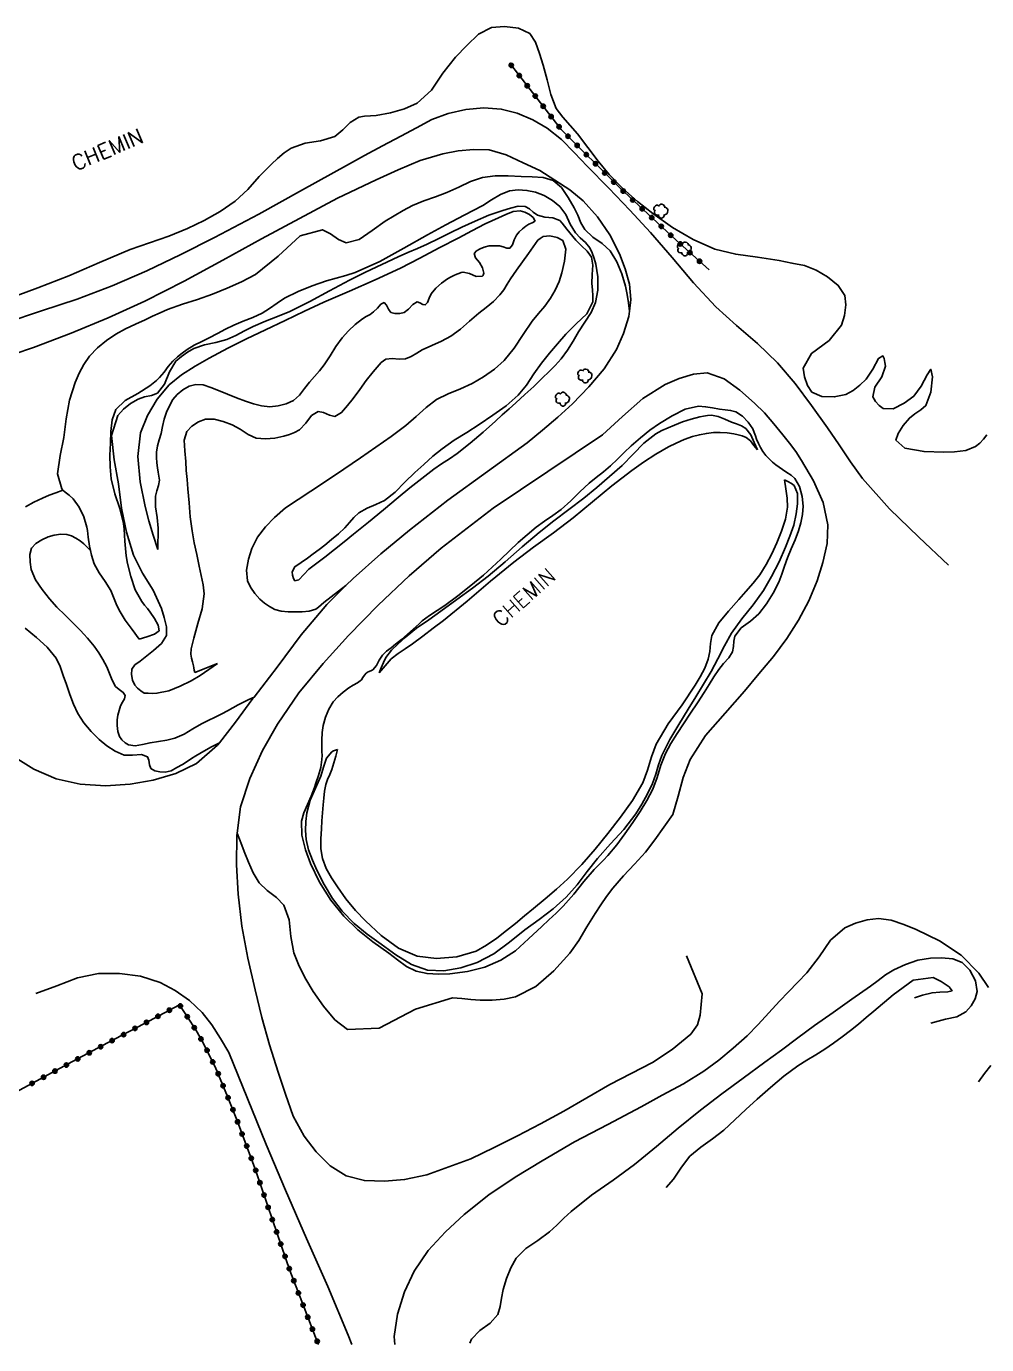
# Model space of a CAD drawing. Header units: millimetres. Extents: x 108169 to 108836, y 128000 to 129000.
# Drawn here: x 108536.5 to 108647.5, y 128000 to 128152.5 of the extents above; entities that cross this region are included whole.
import ezdxf

# ---------------------------------------------------------------- set-up
doc = ezdxf.new("R2010")
doc.units = ezdxf.units.MM
doc.layers.get('0').update_dxf_attribs({"linetype": 'CONTINUOUS'})
for name, color, linetype in [('W0071', 7, 'CONTINUOUS'), ('W0211', 2, 'CONTINUOUS'), ('W0214', 2, 'CONTINUOUS'), ('W0300', 7, 'CONTINUOUS'), ('W0323', 7, 'CONTINUOUS'), ('W0515', 5, 'CONTINUOUS'), ('W0989', 7, 'CONTINUOUS')]:
    doc.layers.add(name, color=color, linetype=linetype)
doc.styles.get("Standard").update_dxf_attribs({"font": 'romans.shx', "width": 0.85})

# ---------------------------------------------------------------- blocks, each defined once
blk = doc.blocks.new('T300')
for p, q in [((-0.8, 0.51), (-0.86, 0.34)), ((-0.86, 0.34), (-0.86, 0.17)), ((-0.86, 0.17), (-0.74, 0.06)), ((-0.69, 0.63), (-0.8, 0.51)), ((-0.8, -0.06), (-0.74, 0.06)), ((-0.74, 0.06), (-0.69, 0.11)), ((-0.57, 0.69), (-0.69, 0.63)), ((-0.46, 0.69), (-0.57, 0.69)), ((-0.29, 0.63), (-0.46, 0.69)), ((-0.29, 0.63), (-0.17, 0.74)), ((-0.23, 0.57), (-0.29, 0.63)), ((-0.17, 0.74), (-0.06, 0.8)), ((-0.06, 0.8), (0.06, 0.8)), ((0.06, 0.8), (0.23, 0.74)), ((0.23, 0.74), (0.34, 0.63)), ((0.34, 0.63), (0.4, 0.51)), ((0.46, 0.46), (0.34, 0.46)), ((0.4, 0.51), (0.4, 0.46)), ((0.57, 0.4), (0.46, 0.46)), ((0.57, 0.4), (0.69, 0.29)), ((0.69, 0.29), (0.74, 0.17)), ((0.74, 0.06), (0.69, -0.17)), ((0.74, 0.17), (0.74, 0.06)), ((-0.8, -0.17), (-0.8, -0.06)), ((-0.8, -0.23), (-0.8, -0.17)), ((-0.74, -0.34), (-0.8, -0.23)), ((-0.69, -0.4), (-0.74, -0.34)), ((-0.51, -0.46), (-0.69, -0.4)), ((-0.4, -0.46), (-0.51, -0.46)), ((-0.4, -0.46), (-0.34, -0.46)), ((-0.34, -0.46), (-0.34, -0.4)), ((-0.34, -0.51), (-0.34, -0.46)), ((-0.29, -0.63), (-0.34, -0.51)), ((-0.17, -0.74), (-0.29, -0.63)), ((-0.06, -0.8), (-0.17, -0.74)), ((0.06, -0.8), (-0.06, -0.8)), ((0.17, -0.74), (0.06, -0.8)), ((0.23, -0.69), (0.17, -0.74)), ((0.29, -0.46), (0.23, -0.46)), ((0.29, -0.63), (0.23, -0.69)), ((0.46, -0.4), (0.29, -0.46)), ((0.34, -0.51), (0.29, -0.63)), ((0.34, -0.51), (0.34, -0.46)), ((0.57, -0.34), (0.46, -0.4)), ((0.63, -0.29), (0.57, -0.34)), ((0.69, -0.17), (0.63, -0.29))]:
    blk.add_line(p, q)
blk = doc.blocks.new('t323o')
at = {"color": 0, "linetype": 'Continuous'}
for radius in [0.25, 0.15]:
    blk.add_circle((0, 0), radius, dxfattribs=at)

msp = doc.modelspace()

# ---------------------------------------------------------------- linework, layer by layer
at = {"layer": 'W0071'}
for points in [[(108534.09, 128118.19), (108538.21, 128119.56), (108542.34, 128120.93), (108546.4, 128122.45), (108550.4, 128124.19), (108554.33, 128126.08), (108558.22, 128128.04), (108563.35, 128130.75), (108568.43, 128133.57), (108573.51, 128136.38), (108575.59, 128137.51), (108577.68, 128138.64), (108579.77, 128139.77), (108581.58, 128140.73), (108583.39, 128141.68), (108585.27, 128142.4), (108587.29, 128142.84), (108589.37, 128143.04), (108591.4, 128142.9), (108593.24, 128142.42), (108595.04, 128141.65), (108596.71, 128140.7), (108598.36, 128139.38), (108599.86, 128137.84), (108601.34, 128136.28), (108603.83, 128133.77), (108606.27, 128131.22), (108608.67, 128128.63), (108611.18, 128125.74), (108613.64, 128122.82), (108616.22, 128120.01), (108618.59, 128117.85), (108621.04, 128115.77), (108623.35, 128113.56), (108625.39, 128111.15), (108627.29, 128108.62), (108629.14, 128106.04), (108630.48, 128104.08), (108631.79, 128102.1), (108633.18, 128100.17), (108636.3, 128096.67), (108639.71, 128093.4), (108643.11, 128090.14)], [(108535.04, 128114.54), (108537.29, 128115.31), (108541.64, 128116.97), (108545.95, 128118.77), (108550.19, 128120.7), (108554.73, 128122.99), (108559.21, 128125.44), (108563.68, 128127.89), (108568.07, 128130.23), (108572.46, 128132.58), (108576.94, 128134.72), (108579.47, 128135.87), (108582.03, 128136.96), (108584.66, 128137.74), (108586.43, 128138.06), (108588.23, 128138.24), (108590, 128138.18), (108591.98, 128137.61), (108593.92, 128136.7), (108595.85, 128135.78)], [(108595.85, 128135.78), (108597.59, 128134.66), (108599.32, 128133.55), (108600.89, 128132.27), (108602.55, 128130.43), (108603.97, 128128.36), (108605.09, 128126.15), (108605.74, 128124.44), (108606.22, 128122.66), (108606.4, 128120.88), (108606.23, 128119.51), (108606.16, 128118.91), (108605.54, 128116.95), (108604.73, 128115.1), (108603.31, 128112.84), (108601.54, 128110.77), (108599.63, 128108.82), (108597.94, 128107.25), (108596.16, 128105.76), (108594.38, 128104.28)], [(108611.25, 128061.3), (108611.85, 128063.45), (108612.45, 128065.61), (108613.24, 128067.66), (108615.04, 128070.46), (108617.28, 128073.02), (108619.53, 128075.57), (108621.21, 128077.57), (108622.9, 128079.57), (108624.44, 128081.66), (108625.77, 128083.8), (108626.97, 128086.03), (108627.92, 128088.35), (108628.59, 128090.47), (108629.08, 128092.65), (108629.19, 128094.8), (108628.64, 128097.38), (108627.52, 128099.9), (108626.14, 128102.27), (108625.46, 128103.28), (108624.73, 128104.27), (108623.98, 128105.23), (108622.94, 128106.51), (108621.86, 128107.76), (108620.7, 128108.9), (108619.01, 128110.39), (108617.17, 128111.71), (108615.23, 128112.38), (108613.62, 128112.25), (108611.96, 128111.72), (108610.36, 128111.05), (108607.78, 128109.43), (108605.44, 128107.33), (108603.1, 128105.23)], [(108603.1, 128105.23), (108596.79, 128100.98), (108590.48, 128096.73), (108584.45, 128092.13), (108580.74, 128088.91), (108577.16, 128085.54), (108573.74, 128082.01), (108570.79, 128078.76), (108567.98, 128075.37), (108565.53, 128071.76), (108563.8, 128068.7), (108562.31, 128065.49), (108561.26, 128062.19), (108560.85, 128059.16), (108560.81, 128058.88), (108560.78, 128055.49), (108560.96, 128052.1), (108561.39, 128048.38), (108562.09, 128044.69), (108562.92, 128041.02), (108563.7, 128037.83), (108564.58, 128034.66), (108565.58, 128031.53), (108566.43, 128028.96), (108567.35, 128026.41), (108568.62, 128024.1), (108570.01, 128022.31), (108571.63, 128020.68), (108573.45, 128019.51), (108575.58, 128018.97), (108577.91, 128018.9), (108580.22, 128019.09), (108582.8, 128019.65), (108585.35, 128020.56), (108587.9, 128021.47)], [(108594.38, 128104.28), (108589.8, 128100.97), (108585.23, 128097.67), (108580.78, 128094.2), (108577.48, 128091.45), (108574.26, 128088.62), (108573.42, 128087.79), (108571.21, 128085.61), (108568.25, 128082.09), (108565.49, 128078.37), (108562.81, 128074.9), (108562.67, 128074.71), (108560.65, 128072.01), (108558.8, 128069.62), (108558.59, 128069.35), (108556.17, 128067.23), (108553.78, 128066.07), (108551.15, 128065.28), (108548.48, 128064.82), (108545.61, 128064.64), (108542.7, 128064.83), (108539.92, 128065.45), (108537.33, 128066.57), (108534.88, 128068.11)], [(108647.76, 128041.31), (108646.62, 128042.97), (108644.58, 128045.03), (108642.07, 128046.7), (108639.39, 128048), (108637.97, 128048.59), (108636.51, 128049.08), (108635.05, 128049.29), (108633.71, 128049.14), (108632.37, 128048.75), (108631.14, 128048.2), (108629.49, 128046.77), (108628.15, 128044.87), (108626.76, 128043.01), (108625.71, 128041.91), (108624.64, 128040.82), (108623.58, 128039.73), (108622.34, 128038.38), (108621.11, 128037.02), (108619.84, 128035.72), (108618.24, 128034.28), (108616.57, 128032.91), (108614.84, 128031.64), (108612.49, 128030.16), (108610.03, 128028.84), (108607.57, 128027.52), (108603.74, 128025.47), (108599.89, 128023.44), (108596.13, 128021.27), (108593.01, 128019.35), (108589.95, 128017.33), (108587.1, 128015.06), (108584.96, 128013.04), (108582.96, 128010.87), (108581.34, 128008.49), (108580.21, 128006.09), (108579.39, 128003.52), (108579.01, 128000.94), (108579.11, 128000)], [(108587.9, 128021.47), (108590.58, 128022.8), (108593.27, 128024.14), (108595.93, 128025.52), (108598.62, 128027.01), (108601.29, 128028.55), (108603.97, 128030.09), (108606.43, 128031.36), (108608.9, 128032.63), (108611.17, 128034.15), (108612.26, 128035.01), (108613.31, 128035.92), (108614.09, 128036.97), (108614.41, 128038.1), (108614.53, 128039.34), (108614.64, 128040.58), (108612.83, 128044.95)], [(108574.1, 128000), (108573.68, 128001.11), (108571.33, 128006.72), (108568.86, 128012.27), (108566.43, 128017.85), (108564.23, 128023.15), (108562.06, 128028.47), (108559.89, 128033.8), (108558.91, 128035.39), (108557.93, 128036.98), (108556.79, 128038.43), (108555.33, 128039.79), (108553.69, 128040.97), (108551.95, 128041.9), (108549.67, 128042.61), (108547.23, 128042.94), (108544.82, 128042.92), (108542.39, 128042.41), (108539.99, 128041.51), (108537.59, 128040.62)], [(108646.6, 128030.39), (108647.31, 128031.35), (108648.01, 128032.3)]]:
    msp.add_lwpolyline(points, dxfattribs=at)
at = {"layer": 'W0211'}
for points in [[(108549.54, 128081.59), (108550.42, 128081.87), (108551.31, 128082.15), (108551.82, 128082.57), (108551.73, 128083.21), (108551.29, 128083.98), (108550.79, 128084.71), (108550.48, 128085.12), (108550.14, 128085.52), (108549.82, 128085.93), (108549.07, 128087.31), (108548.54, 128088.82), (108548.16, 128090.36), (108548.03, 128091.21), (108547.94, 128092.08), (108547.87, 128092.94), (108547.81, 128093.62), (108547.77, 128094.3), (108547.7, 128094.98), (108547.28, 128096.71), (108546.7, 128098.41), (108546.28, 128100.14), (108546.16, 128101.51), (108546.13, 128102.88), (108546.19, 128104.25), (108546.26, 128105.61), (108546.4, 128106.97), (108546.82, 128108.16), (108547.9, 128109.2), (108549.37, 128110), (108550.77, 128110.88), (108551.15, 128111.19), (108551.52, 128111.51), (108551.87, 128111.85), (108552.4, 128112.47), (108552.89, 128113.13), (108553.41, 128113.74), (108553.94, 128114.23), (108554.5, 128114.68), (108555.08, 128115.1), (108555.9, 128115.58), (108556.76, 128116), (108557.62, 128116.43), (108558.57, 128116.93), (108559.51, 128117.43), (108560.47, 128117.91), (108561.56, 128118.37), (108562.66, 128118.8), (108563.73, 128119.3), (108564.61, 128119.85), (108565.47, 128120.46), (108566.35, 128121.03), (108567.9, 128121.79), (108569.53, 128122.44), (108571.18, 128123.02), (108572.29, 128123.36), (108573.41, 128123.66), (108574.51, 128124.01), (108577.37, 128125.28), (108580.12, 128126.82), (108582.87, 128128.37), (108585, 128129.5), (108587.13, 128130.63), (108589.26, 128131.76), (108590.28, 128132.39), (108591.3, 128133.02), (108592.36, 128133.43), (108593.35, 128133.54), (108594.37, 128133.49), (108595.35, 128133.3), (108596.37, 128132.9), (108597.34, 128132.33), (108598.19, 128131.62), (108598.86, 128130.69), (108599.38, 128129.6), (108599.99, 128128.59), (108600.54, 128128.01), (108601.13, 128127.47), (108601.63, 128126.86), (108601.92, 128126.26), (108602.15, 128125.62), (108602.32, 128124.96), (108602.56, 128123.49), (108602.57, 128121.97), (108602.31, 128120.52), (108601.8, 128119.36), (108601.08, 128118.25), (108600.34, 128117.15), (108599.71, 128116.07), (108599.06, 128115.01), (108598.34, 128114), (108597.65, 128113.23), (108596.92, 128112.51), (108596.17, 128111.8), (108595.16, 128110.83), (108594.12, 128109.88), (108593.08, 128108.94), (108592.3, 128108.23), (108591.52, 128107.52), (108590.74, 128106.82), (108589.29, 128105.54), (108587.82, 128104.27), (108586.29, 128103.08), (108585.4, 128102.46), (108584.48, 128101.86), (108583.59, 128101.25), (108582.2, 128100.18), (108580.84, 128099.08), (108579.49, 128097.96), (108577.77, 128096.56), (108576.05, 128095.14), (108574.33, 128093.74), (108573.22, 128092.84), (108572.11, 128091.95), (108570.99, 128091.07), (108570.37, 128090.6), (108569.75, 128090.14), (108569.13, 128089.67), (108568.55, 128089.08), (108567.97, 128088.47), (108567.53, 128088.35), (108567.37, 128088.61), (108567.25, 128089), (108567.21, 128089.37), (108567.54, 128089.97), (108568.27, 128090.46), (108569, 128090.94), (108569.66, 128091.45), (108570.33, 128091.95), (108570.99, 128092.46), (108571.78, 128093.11), (108572.56, 128093.78), (108573.31, 128094.48), (108573.85, 128095.07), (108574.36, 128095.67), (108574.93, 128096.21), (108575.88, 128096.74), (108576.91, 128097.15), (108577.9, 128097.63), (108579.13, 128098.61), (108580.26, 128099.74), (108581.4, 128100.85), (108582.44, 128101.8), (108583.49, 128102.74), (108584.57, 128103.62), (108585.96, 128104.59), (108587.41, 128105.49), (108588.84, 128106.42), (108590.41, 128107.48), (108591.96, 128108.57), (108593.36, 128109.8), (108594.32, 128110.98), (108595.18, 128112.26), (108596.07, 128113.52), (108596.98, 128114.65), (108597.92, 128115.75), (108598.86, 128116.86), (108600.07, 128118.05), (108601.28, 128119.23), (108601.98, 128120.59), (108602.01, 128121.28), (108601.94, 128122.01), (108601.87, 128122.73), (108601.93, 128123.78), (108602, 128124.83), (108601.83, 128125.78), (108601.35, 128126.48), (108600.68, 128127.1), (108600.02, 128127.74), (108599.67, 128128.15), (108599.33, 128128.57), (108598.98, 128128.99), (108598.72, 128129.35), (108598.46, 128129.71), (108598.16, 128130.02), (108597.37, 128130.33), (108596.45, 128130.41), (108595.58, 128130.62), (108595.1, 128130.96), (108594.65, 128131.35), (108594.16, 128131.62), (108593.35, 128131.65), (108592.47, 128131.42), (108591.6, 128131.15), (108589.98, 128130.62), (108588.4, 128129.95), (108586.84, 128129.24), (108585.5, 128128.6), (108584.18, 128127.94), (108582.85, 128127.29), (108581.73, 128126.79), (108580.6, 128126.31), (108579.47, 128125.81), (108577.58, 128124.93), (108575.7, 128124.02), (108573.83, 128123.1), (108571.54, 128121.89), (108569.26, 128120.65), (108566.94, 128119.5), (108565.54, 128118.92), (108564.12, 128118.37), (108562.71, 128117.77), (108561.7, 128117.26), (108560.69, 128116.73), (108559.66, 128116.26), (108558.39, 128115.91), (108557.08, 128115.64), (108555.85, 128115.21), (108555.12, 128114.79), (108554.41, 128114.3), (108553.77, 128113.76), (108553.03, 128112.51), (108552.47, 128111.09), (108551.63, 128110.03), (108550.93, 128109.76), (108550.15, 128109.6), (108549.4, 128109.36), (108548.52, 128108.84), (108547.71, 128108.19), (108547.05, 128107.47), (108546.34, 128105.14), (108546.65, 128102.33), (108547.12, 128099.54), (108547.48, 128096.74), (108548.04, 128093.97), (108548.85, 128091.3), (108549.91, 128089.24), (108551.15, 128087.24), (108552.09, 128085.14), (108552.43, 128084.08), (108552.7, 128083), (108552.68, 128082.01), (108552.11, 128081.09), (108551.18, 128080.29), (108550.22, 128079.51), (108549.63, 128079.06), (108549.03, 128078.63), (108548.66, 128078.12), (108548.62, 128077.52), (108548.76, 128076.86), (108549.03, 128076.27), (108549.34, 128075.93), (108549.71, 128075.63), (108550.09, 128075.34)], [(108595.33, 128129.93), (108594.96, 128129.75), (108594.6, 128129.57), (108594.25, 128129.35), (108593.85, 128129.05), (108593.48, 128128.71), (108593.16, 128128.33), (108592.91, 128127.78), (108592.71, 128127.18), (108592.4, 128126.82), (108592.04, 128126.83), (108591.62, 128126.97), (108591.2, 128127.07), (108590.6, 128127.1), (108589.99, 128127.07), (108589.42, 128126.93), (108588.97, 128126.74), (108588.54, 128126.49), (108588.28, 128126.2), (108588.41, 128125.71), (108588.88, 128125.15), (108589.23, 128124.55), (108589.32, 128124.24), (108589.4, 128123.92), (108589.32, 128123.67), (108589.28, 128123.63), (108589.23, 128123.6), (108589.18, 128123.57), (108588.5, 128123.55), (108587.74, 128123.9), (108586.99, 128124.05), (108586.75, 128123.99), (108586.5, 128123.9), (108586.26, 128123.8), (108585.9, 128123.64), (108585.54, 128123.47), (108585.2, 128123.28), (108584.49, 128122.78), (108583.85, 128122.18), (108583.29, 128121.52), (108583.07, 128121.03), (108582.88, 128120.53), (108582.61, 128120.25), (108582.32, 128120.31), (108581.99, 128120.49), (108581.68, 128120.59), (108581.16, 128120.31), (108580.69, 128119.76), (108580.17, 128119.36), (108579.66, 128119.25), (108579.11, 128119.24), (108578.64, 128119.37), (108578.35, 128119.74), (108578.11, 128120.23), (108577.85, 128120.51), (108577.48, 128120.33), (108577.07, 128119.87), (108576.64, 128119.43), (108576.22, 128119.15), (108575.77, 128118.9), (108575.34, 128118.63), (108574.5, 128117.97), (108573.72, 128117.24), (108572.99, 128116.45), (108572.27, 128115.44), (108571.62, 128114.35), (108570.93, 128113.31), (108570.38, 128112.64), (108569.81, 128111.98), (108569.24, 128111.33), (108568.65, 128110.57), (108568.07, 128109.82), (108567.39, 128109.21), (108566.53, 128108.81), (108565.58, 128108.57), (108564.62, 128108.48), (108563.68, 128108.57), (108562.75, 128108.81), (108561.83, 128109.1), (108560.77, 128109.49), (108559.74, 128109.94), (108558.69, 128110.34), (108557.82, 128110.68), (108556.93, 128110.99), (108556.08, 128111.06), (108555.31, 128110.84), (108554.57, 128110.42), (108553.93, 128109.9), (108553.43, 128109.29), (108553.03, 128108.59), (108552.7, 128107.85), (108552.43, 128107.04), (108552.24, 128106.2), (108552.05, 128105.36), (108551.85, 128104.65), (108551.65, 128103.95), (108551.53, 128103.23), (108551.52, 128102.62), (108551.57, 128102), (108551.64, 128101.39), (108551.72, 128100.92), (108551.81, 128100.45), (108551.86, 128099.99), (108551.76, 128099.37), (108551.57, 128098.76), (108551.43, 128098.14), (108551.43, 128096.91), (108551.59, 128095.67), (108551.71, 128094.43), (108551.72, 128093.61), (108551.7, 128092.78), (108551.69, 128091.95)], [(108621.04, 128103.47), (108620.64, 128104.35), (108620.25, 128105.24), (108619.69, 128105.94), (108619.18, 128106.25), (108618.61, 128106.48), (108618.03, 128106.69), (108617.27, 128107.03), (108616.5, 128107.34), (108615.72, 128107.49), (108615.27, 128107.47), (108614.81, 128107.4), (108614.36, 128107.3), (108613.36, 128107.05), (108612.38, 128106.71), (108611.42, 128106.33), (108610.69, 128106.03), (108609.96, 128105.71), (108609.26, 128105.35), (108607.88, 128104.27), (108606.65, 128102.97), (108605.39, 128101.69), (108603.93, 128100.4), (108602.45, 128099.14), (108600.94, 128097.9), (108599.23, 128096.57), (108597.49, 128095.27), (108595.78, 128093.94), (108593.81, 128092.27), (108591.87, 128090.55), (108589.89, 128088.88), (108588.09, 128087.5), (108586.25, 128086.16), (108584.41, 128084.82), (108583.01, 128083.84), (108581.61, 128082.86), (108580.29, 128081.78), (108579.49, 128081.06), (108578.72, 128080.31), (108578.07, 128079.47), (108577.78, 128078.9), (108577.53, 128078.29), (108577.28, 128077.69)], [(108572.47, 128068.83), (108572.24, 128068.74), (108572.01, 128068.66), (108571.8, 128068.55), (108571.18, 128067.82), (108570.86, 128066.78), (108570.54, 128065.75), (108569.91, 128064.36), (108569.31, 128062.96), (108568.91, 128061.52), (108568.78, 128060.5), (108568.75, 128059.46), (108568.82, 128058.43), (108569.11, 128057.21), (108569.56, 128056.02), (108570.08, 128054.86), (108570.92, 128053.2), (108571.9, 128051.6), (108573.02, 128050.12), (108574.39, 128048.72), (108575.91, 128047.46), (108577.51, 128046.3), (108579.22, 128045.07), (108581.01, 128043.95), (108582.88, 128043.29), (108584.77, 128043.24), (108586.73, 128043.59), (108588.6, 128044.18), (108590.54, 128045.21), (108592.35, 128046.56), (108594.13, 128047.96), (108595.77, 128049.17), (108597.39, 128050.41), (108598.9, 128051.76), (108600.17, 128053.19), (108601.35, 128054.71), (108602.53, 128056.22), (108604.05, 128057.91), (108605.58, 128059.59), (108606.95, 128061.38), (108607.67, 128062.51), (108608.32, 128063.69), (108608.9, 128064.89), (108609.28, 128065.96), (108609.6, 128067.06), (108609.97, 128068.13), (108610.88, 128069.97), (108611.94, 128071.73), (108613.03, 128073.49), (108613.91, 128074.94), (108614.8, 128076.38), (108615.67, 128077.84), (108616.46, 128079.32), (108617.21, 128080.82), (108618.04, 128082.28), (108619.24, 128083.95), (108620.53, 128085.56), (108621.73, 128087.23), (108622.67, 128088.85), (108623.54, 128090.53), (108624.29, 128092.25), (108624.79, 128093.5), (108625.24, 128094.78), (108625.51, 128096.09), (108625.65, 128097.25), (108625.67, 128098.42), (108625.28, 128099.35), (108624.95, 128099.6), (108624.55, 128099.81), (108624.15, 128100.02)], [(108562.81, 128074.9), (108562.21, 128074.6), (108561.6, 128074.3), (108560.99, 128074), (108560.36, 128073.66), (108559.73, 128073.3), (108559.1, 128072.96), (108558.31, 128072.57), (108557.52, 128072.18), (108556.74, 128071.79), (108555.72, 128071.21), (108554.71, 128070.61), (108553.65, 128070.14), (108552.71, 128069.9), (108551.75, 128069.75), (108550.78, 128069.62), (108549.92, 128069.42), (108549.05, 128069.25), (108548.28, 128069.36), (108547.89, 128069.61), (108547.53, 128069.95), (108547.25, 128070.34), (108547.04, 128070.93), (108546.97, 128071.59), (108546.99, 128072.25), (108547.06, 128072.8), (108547.19, 128073.35), (108547.37, 128073.89), (108547.59, 128074.3), (108547.83, 128074.7), (108547.92, 128075.07), (108547.68, 128075.44), (108547.22, 128075.77), (108546.8, 128076.12), (108546.4, 128076.84), (108546.1, 128077.63), (108545.77, 128078.41), (108545.33, 128079.23), (108544.85, 128080.02), (108544.32, 128080.78), (108543.94, 128081.26), (108543.54, 128081.72), (108543.12, 128082.17), (108542.72, 128082.6), (108542.3, 128083.03), (108541.89, 128083.45), (108540.95, 128084.37), (108540.01, 128085.29), (108539.14, 128086.26), (108538.29, 128087.32), (108537.52, 128088.44), (108537.04, 128089.64), (108536.9, 128090.49), (108536.87, 128091.37), (108537.07, 128092.12), (108537.57, 128092.66), (108538.27, 128093.09), (108539.01, 128093.41), (108539.71, 128093.62), (108540.45, 128093.74), (108541.17, 128093.7), (108541.7, 128093.53), (108542.21, 128093.26), (108542.69, 128092.95), (108543.11, 128092.61), (108543.5, 128092.22), (108543.89, 128091.84)], [(108550.09, 128075.34), (108550.58, 128075.33), (108551.08, 128075.32), (108551.57, 128075.34), (108552.94, 128075.63), (108554.27, 128076.15), (108555.55, 128076.78), (108556.59, 128077.4), (108557.58, 128078.09), (108558.57, 128078.79)], [(108610.47, 128018.17), (108611.33, 128019.14), (108612.24, 128020.51), (108613.23, 128021.78), (108614.48, 128022.85), (108615.82, 128023.81), (108617.13, 128024.82), (108618.43, 128025.99), (108619.7, 128027.2), (108621, 128028.39), (108622.53, 128029.73), (108624.09, 128031.04), (108625.72, 128032.26), (108626.74, 128032.91), (108627.79, 128033.53), (108628.82, 128034.18), (108629.83, 128034.87), (108630.82, 128035.59), (108631.8, 128036.33), (108632.71, 128037.07), (108633.6, 128037.84), (108634.51, 128038.57), (108636.73, 128040.44), (108639.06, 128042.14), (108641.34, 128042.46), (108642.27, 128042), (108643.19, 128041.38), (108643.54, 128040.92), (108643.05, 128040.79), (108642.13, 128040.77), (108641.22, 128040.7), (108640.11, 128040.43), (108639.18, 128040.12)]]:
    msp.add_lwpolyline(points, dxfattribs=at)
msp.add_lwpolyline([(108581.21, 128082.73), (108581.55, 128083.05), (108581.89, 128083.38), (108582.24, 128083.7), (108583.09, 128084.33), (108583.98, 128084.91), (108584.87, 128085.5), (108586.38, 128086.62), (108587.87, 128087.79), (108589.33, 128088.98), (108591.37, 128090.84), (108593.35, 128092.76), (108595.44, 128094.56), (108596.4, 128095.25), (108597.38, 128095.91), (108598.33, 128096.6), (108599.43, 128097.58), (108600.48, 128098.62), (108601.56, 128099.63), (108602.39, 128100.3), (108603.23, 128100.96), (108604.05, 128101.64), (108604.85, 128102.4), (108605.63, 128103.19), (108606.43, 128103.96), (108607.49, 128104.88), (108608.57, 128105.76), (108609.71, 128106.55), (108611.15, 128107.43), (108612.66, 128108.18), (108614.23, 128108.53), (108615.03, 128108.48), (108615.84, 128108.33), (108616.65, 128108.18), (108617.29, 128108.11), (108617.93, 128108.04), (108618.52, 128107.88), (108619.3, 128107.38), (108619.97, 128106.69), (108620.49, 128105.9), (108620.66, 128105.51), (108620.79, 128105.11), (108620.94, 128104.72), (108621.15, 128104.22), (108621.38, 128103.74), (108621.65, 128103.28), (108621.99, 128102.85), (108622.37, 128102.44), (108622.78, 128102.06), (108623.15, 128101.76), (108623.53, 128101.48), (108623.92, 128101.2), (108624.42, 128100.88), (108624.92, 128100.56), (108625.35, 128100.19), (108625.91, 128099.24), (108626.22, 128098.11), (108626.33, 128096.96), (108626.26, 128096.02), (108626.04, 128095.06), (108625.77, 128094.12), (108625.39, 128093.07), (108624.93, 128092.03), (108624.49, 128090.99), (108624.17, 128090.05), (108623.87, 128089.11), (108623.51, 128088.19), (108622.85, 128086.9), (108622.07, 128085.67), (108621.19, 128084.52), (108620.21, 128083.68), (108619.15, 128082.9), (108618.42, 128081.95), (108618.31, 128081.37), (108618.27, 128080.74), (108618.16, 128080.14), (108617.72, 128079.42), (108617.12, 128078.76), (108616.55, 128078.09), (108615.97, 128077.22), (108615.43, 128076.33), (108614.87, 128075.44), (108614.08, 128074.23), (108613.27, 128073.03), (108612.48, 128071.81), (108611.75, 128070.68), (108611.03, 128069.54), (108610.39, 128068.36), (108609.87, 128067.01), (108609.45, 128065.61), (108608.94, 128064.25), (108608.24, 128062.93), (108607.45, 128061.65), (108606.61, 128060.4), (108605.71, 128059.08), (108604.76, 128057.79), (108603.73, 128056.57), (108603.21, 128056.02), (108602.68, 128055.5), (108602.15, 128054.96), (108600.94, 128053.56), (108599.78, 128052.11), (108598.55, 128050.71), (108597.75, 128049.91), (108596.92, 128049.13), (108596.08, 128048.37), (108594.57, 128046.94), (108593.03, 128045.56), (108591.35, 128044.45), (108589.49, 128043.67), (108587.49, 128043.15), (108585.47, 128042.89), (108584.15, 128042.84), (108582.82, 128042.91), (108581.55, 128043.18), (108580.44, 128043.74), (108579.4, 128044.49), (108578.38, 128045.26), (108576.55, 128046.59), (108574.8, 128047.99), (108573.21, 128049.55), (108571.69, 128051.42), (108570.36, 128053.47), (108569.35, 128055.64), (108568.76, 128057.24), (108568.33, 128058.91), (108568.29, 128060.54), (108568.57, 128061.51), (108569, 128062.47), (108569.42, 128063.43), (108569.6, 128063.93), (108569.79, 128064.43), (108569.96, 128064.93), (108570.26, 128065.83), (108570.52, 128066.74), (108570.66, 128067.66), (108570.68, 128068.12), (108570.66, 128068.59), (108570.65, 128069.06), (108570.66, 128069.92), (108570.7, 128070.78), (108570.82, 128071.62), (108571.08, 128072.57), (108571.46, 128073.49), (108571.96, 128074.33), (108572.5, 128074.93), (108573.12, 128075.46), (108573.78, 128075.96), (108574.27, 128076.26), (108574.78, 128076.53), (108575.23, 128076.88), (108575.41, 128077.14), (108575.58, 128077.42), (108575.78, 128077.66), (108576.02, 128077.81), (108576.3, 128077.92), (108576.55, 128078.05), (108576.98, 128078.55), (108577.29, 128079.17), (108577.65, 128079.75), (108578.12, 128080.2), (108578.65, 128080.6), (108579.18, 128081.01), (108579.86, 128081.57), (108580.54, 128082.15)], close=True, dxfattribs=at)
at = {"layer": 'W0214'}
for points in [[(108549.54, 128081.59), (108548.72, 128082.69), (108547.91, 128083.78), (108547.2, 128084.94), (108546.87, 128085.69), (108546.57, 128086.46), (108546.25, 128087.21), (108545.6, 128088.26), (108544.89, 128089.26), (108544.31, 128090.32), (108544, 128091.31), (108543.89, 128091.84), (108543.79, 128092.35), (108543.62, 128093.39), (108543.58, 128093.78), (108543.54, 128094.16), (108543.48, 128094.54), (108543.13, 128095.73), (108542.59, 128096.85), (108541.88, 128097.84), (108541.44, 128098.23), (108540.97, 128098.59), (108540.7, 128098.84), (108540.56, 128098.97), (108540.07, 128100.72), (108540.4, 128102.83), (108540.82, 128104.92), (108541.09, 128107.08), (108541.47, 128109.24), (108542.12, 128111.29), (108542.59, 128112.35), (108543.14, 128113.37), (108543.78, 128114.32), (108544.69, 128115.28), (108545.74, 128116.12), (108546.84, 128116.88), (108547.93, 128117.49), (108549.08, 128118.02), (108550.23, 128118.54), (108551.08, 128118.95), (108551.94, 128119.35), (108552.81, 128119.72), (108554.53, 128120.34), (108556.28, 128120.89), (108558, 128121.49), (108559.69, 128122.18), (108561.35, 128122.93), (108562.98, 128123.75), (108565.61, 128125.9), (108568.13, 128128.23), (108570.72, 128128.95), (108571.64, 128128.48), (108572.56, 128127.83), (108573.48, 128127.43), (108574.98, 128127.8), (108576.48, 128128.86), (108577.98, 128129.92), (108579.02, 128130.54), (108580.07, 128131.17), (108581.14, 128131.74), (108582.45, 128132.28), (108583.79, 128132.75), (108585.12, 128133.24), (108586.48, 128133.87), (108587.84, 128134.52), (108589.23, 128134.99), (108590.7, 128135.18), (108592.2, 128135.18), (108593.7, 128135.11), (108594.98, 128135.08), (108596.26, 128134.99), (108597.39, 128134.64), (108598.36, 128133.81), (108599.15, 128132.67), (108599.85, 128131.46), (108600.26, 128130.63), (108600.62, 128129.76), (108601.06, 128128.96), (108601.98, 128128.09), (108603.07, 128127.35), (108604.01, 128126.51), (108604.77, 128125.25), (108605.34, 128123.85), (108605.77, 128122.4), (108605.96, 128121.45), (108606.1, 128120.48), (108606.23, 128119.51)], [(108551.69, 128091.95), (108551.16, 128093.61), (108550.63, 128095.27), (108550.2, 128096.95), (108549.65, 128099.8), (108549.36, 128102.7), (108549.68, 128105.45), (108550.47, 128107.44), (108551.61, 128109.35), (108553, 128111.01), (108554.41, 128112.18), (108556, 128113.17), (108557.63, 128114.1), (108559.76, 128115.26), (108561.95, 128116.33), (108564.15, 128117.38), (108566.39, 128118.45), (108568.64, 128119.51), (108570.89, 128120.55), (108573.85, 128121.85), (108576.81, 128123.14), (108579.74, 128124.5), (108582, 128125.65), (108584.23, 128126.85), (108586.48, 128128.02), (108588, 128128.83), (108589.53, 128129.62), (108591.1, 128130.32), (108591.93, 128130.7), (108592.77, 128131.06), (108593.59, 128131.14), (108594.13, 128130.98), (108594.65, 128130.7), (108595.09, 128130.35), (108595.33, 128129.93)], [(108573.42, 128087.79), (108572.57, 128087.13), (108571.72, 128086.48), (108570.87, 128085.82), (108570.57, 128085.55), (108570.27, 128085.29), (108569.95, 128085.07), (108569.2, 128084.81), (108568.38, 128084.74), (108567.55, 128084.74), (108566.76, 128084.75), (108565.96, 128084.83), (108565.21, 128085.03), (108564.59, 128085.35), (108564, 128085.76), (108563.47, 128086.23), (108562.89, 128086.87), (108562.4, 128087.59), (108562.06, 128088.35), (108561.94, 128089.56), (108562.15, 128090.86), (108562.55, 128092.08), (108563.22, 128093.38), (108564.14, 128094.58), (108565.16, 128095.68), (108566.46, 128096.78), (108567.91, 128097.74), (108569.37, 128098.69), (108571.29, 128099.99), (108573.21, 128101.27), (108575.13, 128102.56), (108576.9, 128103.78), (108578.66, 128105.02), (108580.38, 128106.31), (108581.55, 128107.33), (108582.7, 128108.38), (108583.92, 128109.31), (108585.26, 128109.98), (108586.67, 128110.53), (108588.04, 128111.16), (108589.34, 128111.95), (108590.6, 128112.82), (108591.74, 128113.81), (108592.91, 128115.24), (108593.93, 128116.82), (108594.97, 128118.38), (108595.7, 128119.26), (108596.45, 128120.12), (108597.11, 128121.04), (108597.63, 128121.97), (108598.08, 128122.94), (108598.4, 128123.95), (108598.73, 128125.3), (108598.88, 128126.7), (108598.52, 128127.69), (108597.87, 128128.03), (108597.03, 128128.22), (108596.26, 128128.18), (108595.91, 128127.92), (108595.62, 128127.72), (108595.09, 128126.96), (108594.56, 128126.18), (108593.84, 128125.23), (108593.15, 128124.26), (108592.47, 128123.27), (108592.07, 128122.64), (108591.68, 128122), (108591.24, 128121.4), (108590.49, 128120.64), (108589.64, 128119.96), (108588.79, 128119.28), (108587.74, 128118.36), (108586.68, 128117.46), (108585.55, 128116.64), (108584.49, 128116.06), (108583.37, 128115.56), (108582.26, 128115.04), (108581.63, 128114.67), (108581, 128114.29), (108580.34, 128114.01), (108579.58, 128113.98), (108578.79, 128114.06), (108578.07, 128113.96), (108577.53, 128113.58), (108577.04, 128113.06), (108576.58, 128112.51), (108575.78, 128111.51), (108575.05, 128110.45), (108574.27, 128109.44), (108573.62, 128108.6), (108572.94, 128107.79), (108572.17, 128107.36), (108571.53, 128107.49), (108570.85, 128107.81), (108570.21, 128107.94), (108569.46, 128107.45), (108568.81, 128106.56), (108568.07, 128105.8), (108567.5, 128105.5), (108566.9, 128105.26), (108566.27, 128105.07), (108565.21, 128104.84), (108564.12, 128104.75), (108563.07, 128104.85), (108562.12, 128105.26), (108561.21, 128105.87), (108560.27, 128106.38), (108559.25, 128106.75), (108558.2, 128107.03), (108557.2, 128107.02), (108556.39, 128106.71), (108555.61, 128106.22), (108555.04, 128105.61), (108554.74, 128104.59), (108554.8, 128103.37), (108554.91, 128102.15), (108554.97, 128101.1), (108555.06, 128100.04), (108555.16, 128098.99), (108555.29, 128097.36), (108555.44, 128095.73), (108555.64, 128094.11), (108555.9, 128092.75), (108556.2, 128091.39), (108556.48, 128090.04), (108556.71, 128088.96), (108556.92, 128087.89), (108557.03, 128086.82), (108556.82, 128085.1), (108556.32, 128083.4), (108555.85, 128081.69), (108555.7, 128081.08), (108555.54, 128080.46), (108555.49, 128079.85), (108555.56, 128079.41), (108555.69, 128078.97), (108555.8, 128078.52), (108555.85, 128078.26), (108555.9, 128078), (108555.95, 128077.74)], [(108621.04, 128103.47), (108620.62, 128103.99), (108620.21, 128104.51), (108619.72, 128104.91), (108619.28, 128105.1), (108618.8, 128105.23), (108618.31, 128105.33), (108617.53, 128105.45), (108616.73, 128105.5), (108615.94, 128105.48), (108615.13, 128105.39), (108614.32, 128105.23), (108613.52, 128105.02), (108612.57, 128104.68), (108611.64, 128104.27), (108610.73, 128103.82), (108609.27, 128103), (108607.87, 128102.07), (108606.49, 128101.11), (108604.19, 128099.34), (108601.97, 128097.46), (108599.73, 128095.61), (108597.45, 128093.9), (108595.14, 128092.23), (108592.86, 128090.51), (108590.14, 128088.28), (108587.46, 128085.99), (108584.73, 128083.76), (108583.53, 128082.85), (108582.33, 128081.95), (108581.12, 128081.06), (108580.29, 128080.49), (108579.46, 128079.93), (108578.68, 128079.3), (108578.2, 128078.79), (108577.74, 128078.24), (108577.28, 128077.69)], [(108536.36, 128096.9), (108537.33, 128097.42), (108538.33, 128097.89), (108539.11, 128098.23), (108539.9, 128098.53), (108540.7, 128098.84)], [(108572.47, 128068.83), (108572.26, 128068.06), (108572.05, 128067.29), (108571.81, 128066.53), (108571.57, 128065.94), (108571.32, 128065.36), (108571.11, 128064.77), (108570.97, 128064.01), (108570.89, 128063.22), (108570.82, 128062.44), (108570.73, 128061.51), (108570.65, 128060.59), (108570.6, 128059.66), (108570.55, 128058.5), (108570.55, 128057.34), (108570.71, 128056.22), (108571.15, 128055.08), (108571.77, 128053.99), (108572.46, 128052.94), (108573.44, 128051.54), (108574.53, 128050.22), (108575.71, 128049), (108577.53, 128047.33), (108579.52, 128045.85), (108581.66, 128044.91), (108583.91, 128044.65), (108586.28, 128044.86), (108588.49, 128045.52), (108589.71, 128046.19), (108590.87, 128047.02), (108592.01, 128047.89), (108593.06, 128048.72), (108594.1, 128049.58), (108595.12, 128050.45), (108596.47, 128051.56), (108597.8, 128052.68), (108599.08, 128053.85), (108600.71, 128055.53), (108602.25, 128057.29), (108603.72, 128059.11), (108605.19, 128060.99), (108606.59, 128062.92), (108607.76, 128064.97), (108608.32, 128066.45), (108608.77, 128067.98), (108609.32, 128069.46), (108610.69, 128071.79), (108612.33, 128073.98), (108613.84, 128076.26), (108614.4, 128077.24), (108614.93, 128078.23), (108615.35, 128079.26), (108615.51, 128080.17), (108615.59, 128081.1), (108615.76, 128082), (108616.56, 128083.49), (108617.7, 128084.84), (108618.87, 128086.17), (108619.7, 128087.12), (108620.54, 128088.05), (108621.31, 128089.03), (108622.05, 128090.22), (108622.7, 128091.46), (108623.27, 128092.74), (108623.81, 128094.08), (108624.26, 128095.46), (108624.49, 128096.86), (108624.46, 128097.9), (108624.3, 128098.96), (108624.15, 128100.02)], [(108558.8, 128069.62), (108557.89, 128069.12), (108556.99, 128068.62), (108556.09, 128068.1), (108555.58, 128067.77), (108555.07, 128067.43), (108554.54, 128067.11), (108553.89, 128066.73), (108553.21, 128066.38), (108552.52, 128066.22), (108551.93, 128066.24), (108551.32, 128066.36), (108550.86, 128066.64), (108550.7, 128067.06), (108550.64, 128067.58), (108550.5, 128068), (108549.78, 128068.26), (108548.75, 128068.16), (108547.77, 128068.18), (108546.75, 128068.63), (108545.79, 128069.27), (108544.91, 128069.99), (108543.98, 128070.9), (108543.14, 128071.91), (108542.42, 128072.99), (108541.91, 128074.06), (108541.5, 128075.2), (108541.1, 128076.34), (108540.74, 128077.38), (108540.38, 128078.42), (108539.93, 128079.39), (108538.9, 128080.66), (108537.64, 128081.78), (108536.35, 128082.87)], [(108555.95, 128077.74), (108558.57, 128078.79)], [(108611.25, 128061.3), (108610.21, 128059.84), (108609.17, 128058.39), (108608.08, 128056.97), (108606.82, 128055.57), (108605.52, 128054.22), (108604.29, 128052.8), (108603.59, 128051.84), (108602.92, 128050.86), (108602.26, 128049.87), (108601.31, 128048.32), (108600.39, 128046.74), (108599.35, 128045.28), (108597.5, 128043.23), (108595.4, 128041.42), (108593.03, 128040.23), (108591.72, 128039.96), (108590.35, 128039.85), (108588.97, 128039.83), (108587.9, 128039.9), (108586.83, 128040.03), (108585.76, 128040.1), (108581.48, 128038.78), (108577.28, 128036.62), (108573.63, 128036.44), (108572.17, 128037.58), (108570.83, 128039.16), (108569.65, 128040.84), (108568.78, 128042.27), (108568.03, 128043.78), (108567.41, 128045.33), (108567.06, 128047.2), (108566.86, 128049.12), (108566.27, 128050.81), (108565.39, 128051.72), (108564.32, 128052.52), (108563.39, 128053.42), (108562.71, 128054.55), (108562.17, 128055.79), (108561.67, 128057.05), (108561.39, 128057.75), (108561.12, 128058.46), (108560.85, 128059.16)], [(108641.09, 128037.16), (108641.52, 128037.31), (108642.79, 128037.65), (108644.08, 128037.93), (108645.14, 128038.5), (108645.73, 128039.18), (108646.2, 128040), (108646.43, 128040.83), (108646.24, 128042.06), (108645.58, 128043.3), (108644.69, 128044.21), (108643.61, 128044.63), (108642.32, 128044.74), (108641.05, 128044.69), (108639.59, 128044.45), (108638.15, 128043.97), (108636.79, 128043.34), (108635.86, 128042.77), (108634.98, 128042.12), (108634.09, 128041.46), (108631.93, 128039.95), (108629.78, 128038.43), (108627.64, 128036.9), (108625.72, 128035.49), (108623.8, 128034.07), (108621.89, 128032.66), (108619.39, 128030.82), (108616.9, 128028.99), (108614.43, 128027.11), (108611.88, 128025.03), (108609.36, 128022.91), (108606.81, 128020.83), (108604.35, 128019.03), (108601.85, 128017.27), (108599.47, 128015.39)], [(108599.47, 128015.39), (108598.63, 128014.61), (108597.81, 128013.81), (108596.97, 128013.04), (108595.63, 128012.06), (108594.26, 128011.13), (108593.13, 128010.01), (108592.49, 128008.88), (108592.01, 128007.64), (108591.61, 128006.36), (108591.42, 128005.39), (108591.28, 128004.4), (108591.01, 128003.49), (108590.1, 128002.48), (108588.91, 128001.62), (108587.97, 128000.62), (108587.75, 128000.16)]]:
    msp.add_lwpolyline(points, dxfattribs=at)
at = {"layer": 'W0323'}
for points in [[(108592.34, 128148.24), (108598.32, 128140.55), (108605.07, 128133.81), (108611.62, 128127.74), (108615.45, 128124.29)], [(108570.26, 128000), (108570.24, 128000.04), (108568.59, 128004.29), (108566.96, 128008.56), (108564.97, 128014.31), (108563.02, 128020.09), (108560.9, 128025.79), (108559.68, 128028.88), (108558.4, 128031.95), (108556.93, 128034.92), (108556.06, 128036.4), (108555.13, 128037.86), (108554.2, 128039.31), (108550.08, 128037.12), (108545.95, 128034.93), (108541.83, 128032.73), (108536.17, 128029.69), (108530.51, 128026.64), (108524.86, 128023.57), (108516.42, 128018.96), (108516.05, 128018.75)]]:
    msp.add_lwpolyline(points, dxfattribs=at)
at = {"layer": 'W0515'}
msp.add_lwpolyline([(108647.58, 128105.21), (108647.19, 128104.72), (108646.74, 128104.27), (108646.25, 128103.89), (108645.12, 128103.43), (108643.84, 128103.25), (108642.57, 128103.21), (108640.31, 128103.29), (108638.06, 128103.69), (108637.05, 128104.6), (108637.3, 128105.39), (108637.9, 128106.32), (108638.6, 128107.16), (108639.24, 128107.66), (108639.93, 128108.1), (108640.51, 128108.61), (108641.08, 128110.16), (108641.26, 128111.95), (108641.1, 128112.81), (108640.66, 128112.18), (108639.97, 128110.85), (108639.12, 128109.7), (108638, 128108.87), (108636.72, 128108.24), (108635.59, 128108.25), (108635.12, 128108.6), (108634.68, 128109.09), (108634.38, 128109.61), (108634.6, 128110.72), (108635.43, 128111.93), (108635.84, 128113.17), (108635.78, 128113.6), (108635.67, 128114.04), (108635.54, 128114.35), (108635.04, 128114.06), (108634.37, 128112.82), (108633.61, 128111.66), (108632.89, 128110.96), (108632.11, 128110.34), (108631.26, 128109.9), (108629.91, 128109.61), (108628.46, 128109.66), (108627.34, 128110.14), (108626.81, 128110.91), (108626.47, 128111.94), (108626.33, 128112.93), (108627.3, 128114.63), (108629.31, 128116.15), (108630.77, 128117.9), (108631.09, 128119.04), (108631.25, 128120.25), (108631.12, 128121.35), (108630.37, 128122.51), (108629.15, 128123.49), (108627.83, 128124.27), (108626.48, 128124.79), (108625.02, 128125.09), (108623.55, 128125.37), (108621.05, 128125.77), (108618.53, 128126.1), (108616.11, 128126.68), (108613.61, 128127.8), (108611.22, 128129.22), (108608.95, 128130.82), (108607.17, 128132.21), (108605.47, 128133.73), (108603.88, 128135.34), (108602.62, 128136.86), (108601.43, 128138.45), (108600.23, 128140.03), (108599.38, 128140.99), (108598.51, 128141.95), (108597.77, 128142.98), (108597.13, 128144.57), (108596.71, 128146.29), (108596.24, 128147.99), (108595.83, 128149.31), (108595.38, 128150.62), (108594.69, 128151.62), (108593.39, 128152.24), (108591.78, 128152.46), (108590.27, 128152.33), (108588.77, 128151.55), (108587.41, 128150.26), (108586.12, 128148.89), (108584.66, 128147.05), (108583.32, 128145.09), (108581.68, 128143.57), (108580.21, 128142.91), (108578.6, 128142.47), (108576.95, 128142.17), (108576.26, 128142.11), (108575.57, 128142.07), (108574.91, 128141.95), (108573.94, 128141.35), (108573.07, 128140.49), (108572.15, 128139.74), (108570.5, 128139.22), (108568.72, 128138.94), (108567.09, 128138.39), (108566.29, 128137.83), (108565.54, 128137.18), (108564.81, 128136.51), (108563.41, 128135.09), (108562.08, 128133.6), (108560.64, 128132.25), (108558.9, 128131.05), (108557.03, 128130.02), (108555.12, 128129.09), (108552.94, 128128.2), (108550.7, 128127.43), (108548.47, 128126.64), (108544.92, 128125.16), (108541.39, 128123.62), (108537.81, 128122.23), (108535.43, 128121.33)], dxfattribs=at)

# ---------------------------------------------------------------- block references
at = {"layer": 'W0300'}
for p in [(108609.92, 128131.09), (108612.64, 128126.72), (108601.13, 128112.02), (108598.54, 128109.34)]:
    msp.add_blockref('T300', p, dxfattribs=at)
at = {"layer": 'W0323'}
for p, rotation in [((108592.56, 128147.95), 307.8883924455412), ((108593.48, 128146.77), 307.8883924455412), ((108594.4, 128145.59), 307.8883924455412), ((108595.33, 128144.4), 307.8883924455412), ((108596.25, 128143.22), 307.8883924455412), ((108597.17, 128142.03), 307.8883924455412), ((108598.09, 128140.85), 307.8883924455412), ((108599.12, 128139.76), 315.0042475928259), ((108600.18, 128138.7), 315.0042475928259), ((108601.24, 128137.64), 315.0042475928259), ((108602.3, 128136.58), 315.0042475928259), ((108603.36, 128135.52), 315.0042475928259), ((108604.42, 128134.46), 315.0042475928259), ((108605.5, 128133.41), 317.1680904052378), ((108606.6, 128132.39), 317.1680904052378), ((108607.7, 128131.37), 317.1680904052378), ((108608.8, 128130.35), 317.1680904052378), ((108609.9, 128129.33), 317.1680904052378), ((108611, 128128.31), 317.1680904052378), ((108612.1, 128127.3), 318.0524637258483), ((108613.22, 128126.3), 318.0524637258483), ((108614.33, 128125.3), 318.0524637258483), ((108554.29, 128039.18), 122.5017581877871), ((108551.69, 128037.98), 208.0075642022858), ((108553.02, 128038.68), 208.0075642022858), ((108555.09, 128037.92), 122.5017581877871), ((108549.04, 128036.57), 208.0075642024433), ((108550.37, 128037.27), 208.0075642022858), ((108555.9, 128036.65), 122.4839218573428), ((108545.07, 128034.45), 208.0897990177185), ((108546.39, 128035.16), 208.0075642024433), ((108547.72, 128035.86), 208.0075642024433), ((108556.67, 128035.36), 120.587041354147), ((108542.42, 128033.04), 208.0897990177185), ((108543.75, 128033.75), 208.0897990177185), ((108557.37, 128034.04), 116.2634158156274), ((108539.78, 128031.63), 208.2156317054633), ((108541.1, 128032.33), 208.2156317054633), ((108558.03, 128032.69), 116.2634158156274), ((108558.66, 128031.33), 112.6172145129712), ((108537.14, 128030.21), 208.2156317054633), ((108538.46, 128030.92), 208.2156317054633), ((108559.23, 128029.94), 112.6172145129712), ((108559.8, 128028.56), 111.6413837058053), ((108560.36, 128027.16), 111.6413837058053), ((108560.91, 128025.77), 110.397365131966), ((108561.43, 128024.36), 110.397365131966), ((108561.96, 128022.96), 110.397365131966), ((108562.48, 128021.55), 110.397365131966), ((108563, 128020.15), 110.397365131966), ((108563.48, 128018.72), 108.6282637222604), ((108563.96, 128017.3), 108.6282637222604), ((108564.44, 128015.88), 108.6282637222604), ((108564.92, 128014.46), 108.6282637222604), ((108565.41, 128013.04), 109.1013563348797), ((108565.9, 128011.63), 109.1013563348797), ((108566.39, 128010.21), 109.1013563348797), ((108566.88, 128008.79), 109.1013563348797), ((108567.41, 128007.39), 110.866194053449), ((108567.94, 128005.98), 110.866194053449), ((108568.48, 128004.58), 110.866194053449), ((108569.02, 128003.18), 111.2349047369781), ((108569.56, 128001.79), 111.2349047369781), ((108570.11, 128000.39), 111.2349047369781)]:
    msp.add_blockref('t323o', p, dxfattribs=dict(at, rotation=rotation))

# ---------------------------------------------------------------- texts
at = {"layer": 'W0989'}
for rotation, p in [(22.9912, (108542.18, 128135.71)), (41.5196, (108591.35, 128082.89))]:
    msp.add_text('CHEMIN', height=1.75, rotation=rotation, dxfattribs=at).set_placement(p)

doc.saveas('drawing.dxf')
